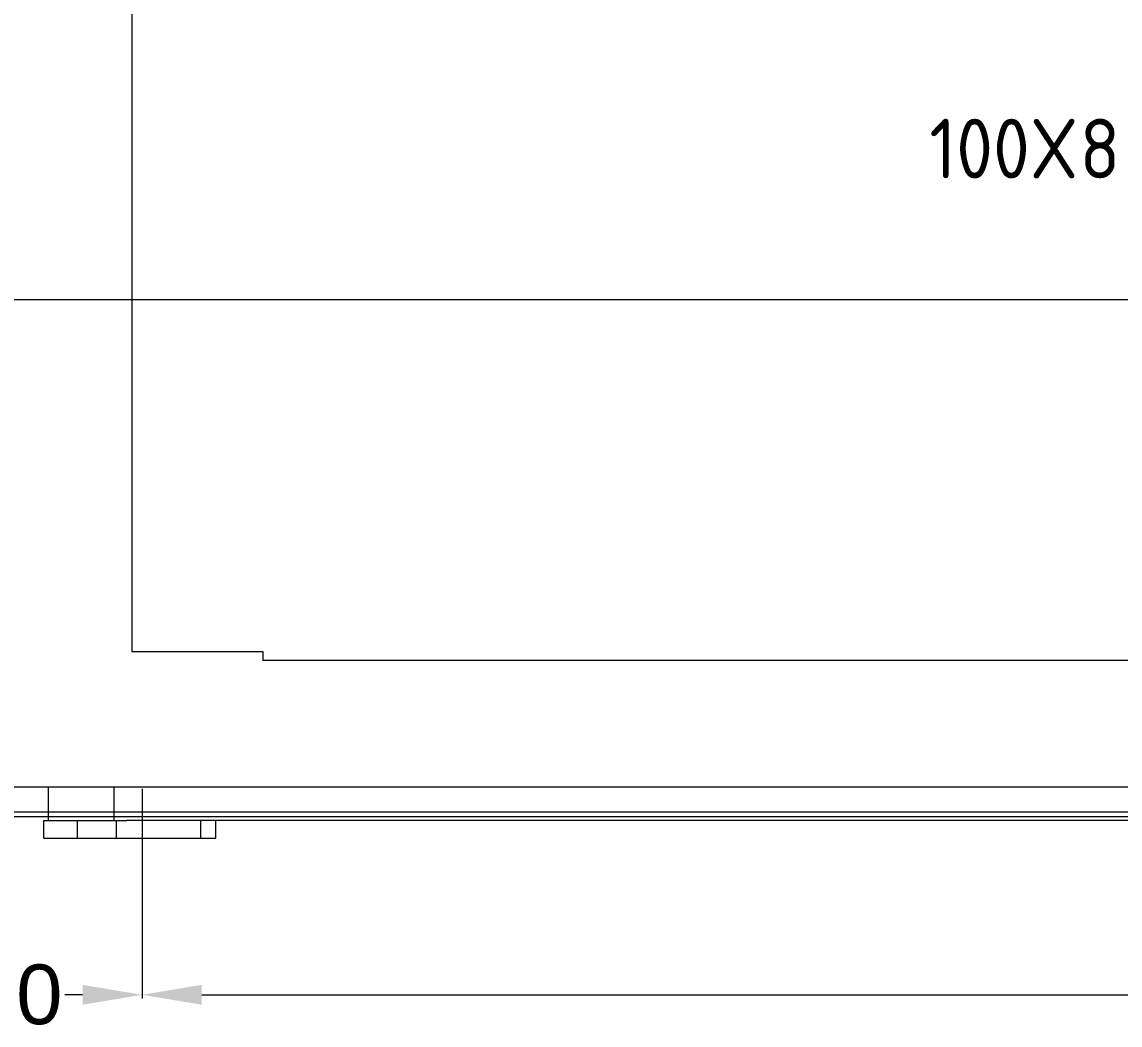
# Model space of a CAD drawing. Header units: millimetres. Extents: x 1359 to 3577, y 1336 to 3557.
# Drawn here: x 2476.3 to 2844.4, y 1336.3 to 1672.6 of the extents above; entities that cross this region are included whole.
import ezdxf

# ---------------------------------------------------------------- set-up
doc = ezdxf.new("R2010")
doc.units = ezdxf.units.MM
doc.layers.add('000-PI-ORMAR', color=2, linetype='Continuous')
doc.layers.add('002-PI-Kabelska kanalica', color=150, linetype='Continuous')
doc.styles.add('PI0', font='isocpeur.ttf', dxfattribs={"width": 0.9})
doc.styles.get("Standard").update_dxf_attribs({"font": 'arial.ttf'})

msp = doc.modelspace()

# ---------------------------------------------------------------- linework, layer by layer
at = {"layer": '000-PI-ORMAR', "color": 0, "linetype": 'ByBlock', "lineweight": 0}
for p, q in [((2513.07, 3351.56), (2513.07, 1461.56)), ((2513.07, 1461.56), (2557.07, 1461.56)), ((2557.07, 1461.56), (2557.07, 1458.56)), ((3368.07, 1458.56), (2557.07, 1458.56))]:
    msp.add_line(p, q, dxfattribs=at)
at = {"layer": '002-PI-Kabelska kanalica', "color": 0, "linetype": 'ByBlock', "lineweight": 0}
for p, q in [((1501.07, 1579.56), (3433.07, 1579.56)), ((2466.57, 1416.16), (2962.84, 1416.16)), ((2485.07, 1415.96), (2485.07, 1404.96)), ((2507.07, 1415.96), (2507.07, 1404.96)), ((2485.07, 1407.66), (2468.07, 1407.66)), ((3440.07, 1407.66), (2485.07, 1407.66)), ((3418.07, 1407.68), (2507.07, 1407.68)), ((2485.07, 1406.16), (2466.57, 1406.16)), ((2483.61, 1404.96), (2485.07, 1404.96)), ((2483.61, 1398.96), (2483.61, 1404.96)), ((3440.07, 1406.16), (2485.07, 1406.16)), ((2485.07, 1404.96), (2489.33, 1404.96)), ((2489.33, 1404.96), (2511.44, 1404.96)), ((2494.88, 1398.96), (2494.88, 1404.96)), ((2508, 1398.96), (2508, 1404.96)), ((3413.7, 1404.96), (2511.44, 1404.96)), ((2536.3, 1398.96), (2536.3, 1404.96)), ((2541.26, 1398.96), (2541.26, 1404.96)), ((2483.61, 1398.96), (2541.26, 1398.96))]:
    msp.add_line(p, q, dxfattribs=at)
at = {"layer": '002-PI-Kabelska kanalica', "color": 0, "linetype": 'ByBlock', "lineweight": 0, "ltscale": 0.25}
for p, q in [((2516.57, 1415.53), (2516.57, 1345.24)), ((2516.57, 1415.53), (2516.57, 1345.24)), ((2496.57, 1346.49), (2490.69, 1346.49)), ((2536.57, 1346.49), (2899.14, 1346.49))]:
    msp.add_line(p, q, dxfattribs=at)
at = {"layer": '002-PI-Kabelska kanalica', "color": 0, "linetype": 'ByBlock', "ltscale": 0.25}
for points in [[(2496.57, 1349.82), (2496.57, 1343.15), (2516.57, 1346.49)], [(2536.57, 1349.82), (2536.57, 1343.15), (2516.57, 1346.49)]]:
    msp.add_solid(points, dxfattribs=at)

# ---------------------------------------------------------------- texts
at = {"layer": '002-PI-Kabelska kanalica', "color": 0, "style": 'PI0', "width": 0.9}
for s, p in [('100X', (2780.51, 1620.16)), ('8', (2830.91, 1620.16))]:
    msp.add_text(s, height=20, dxfattribs=at).set_placement(p)
at = {"layer": '002-PI-Kabelska kanalica', "color": 0, "linetype": 'ByBlock', "lineweight": 0, "ltscale": 0.25, "insert": (2466.57, 1346.49), "char_height": 20, "attachment_point": 5}
msp.add_mtext('100', dxfattribs=at)

doc.saveas('drawing.dxf')
